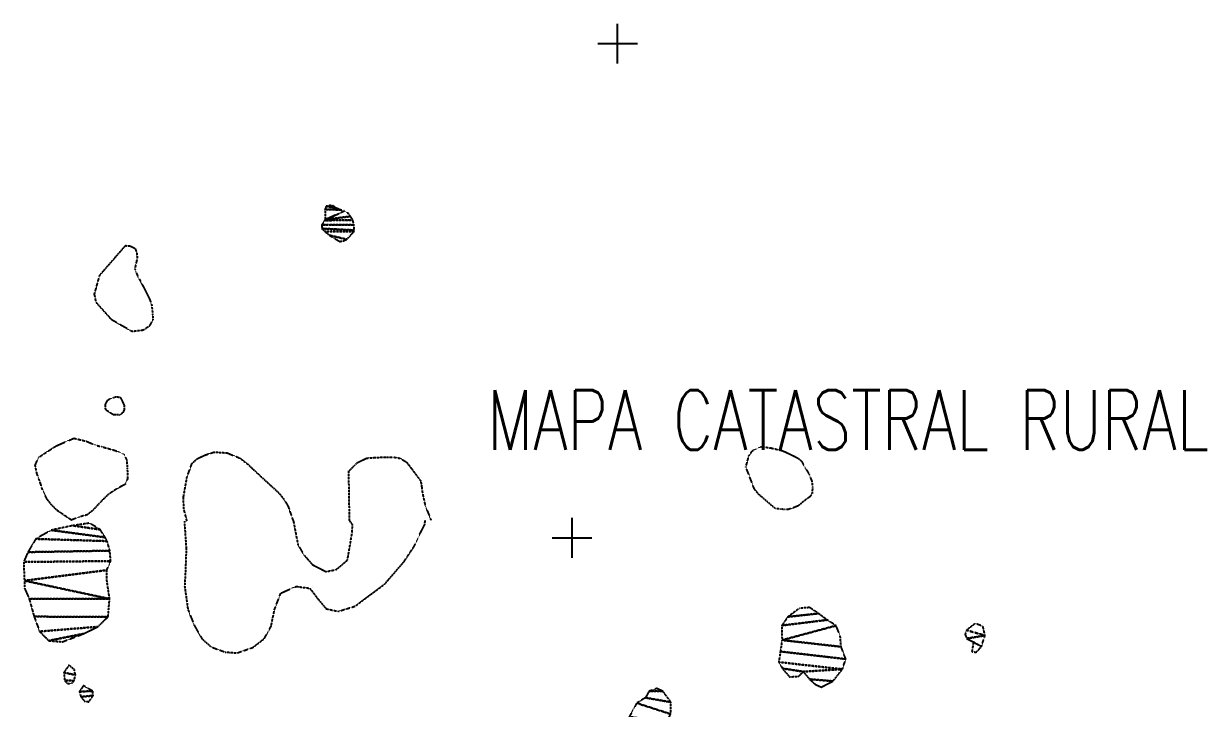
# Model space of a CAD drawing. Header units: metres. Extents: x 615331 to 657292, y 1301217 to 1321009.
# Drawn here: x 634181 to 635373, y 1319724 to 1320413 of the extents above; entities that cross this region are included whole.
import ezdxf
from ezdxf.enums import TextEntityAlignment as Align

# ---------------------------------------------------------------- set-up
doc = ezdxf.new("R2010")
doc.units = ezdxf.units.M
doc.linetypes.add('HIDDEN', pattern=[0.375, 0.25, -0.125])
for name, color, linetype in [('3', 7, 'Continuous'), ('42', 7, 'Continuous'), ('44', 7, 'Continuous')]:
    doc.layers.add(name, color=color, linetype=linetype)
doc.styles.add('ROMANS', font='ROMANS', dxfattribs={"height": 0.2})

# ---------------------------------------------------------------- blocks, each defined once
blk = doc.blocks.new('COORD')
at = {"layer": '42', "color": 2, "linetype": 'Continuous'}
for p, q in [((0, -2), (0, 2)), ((-2, 0), (2, 0))]:
    blk.add_line(p, q, dxfattribs=at)
blk = doc.blocks.new('COORD$')
at = {"layer": '42', "color": 2, "linetype": 'Continuous'}
blk.add_blockref('COORD', (0, 0), dxfattribs=at)

msp = doc.modelspace()

# ---------------------------------------------------------------- linework, layer by layer
at = {"layer": '3', "color": 30, "linetype": 'HIDDEN'}
for points in [[(634269.91823, 1320115.05708), (634254.50223, 1320132.33208), (634252.63823, 1320140.96108), (634258.02823, 1320160.08708), (634283.86523, 1320189.84108), (634288.94523, 1320189.38208), (634293.53923, 1320186.88308), (634295.10523, 1320182.57508), (634295.66923, 1320176.98608), (634294.93623, 1320174.18108), (634293.24023, 1320166.28108), (634296.10323, 1320159.18808), (634298.69223, 1320154.12708), (634302.05523, 1320147.80208), (634307.49223, 1320137.17408), (634310.09423, 1320130.84208), (634311.21123, 1320120.68008), (634311.27123, 1320114.83108), (634307.78023, 1320108.69408), (634301.73123, 1320104.56508), (634290.57923, 1320103.18508), (634269.91823, 1320115.05708)], [(634277.97923, 1320019.13708), (634274.93223, 1320019.36208), (634271.63323, 1320019.32908), (634264.73623, 1320023.84008), (634263.70023, 1320025.86408), (634263.65923, 1320029.93308), (634266.15023, 1320034.53508), (634272.72223, 1320037.14208), (634273.98523, 1320037.66308), (634277.79723, 1320037.19208), (634278.81723, 1320036.69308), (634280.89123, 1320032.39008), (634280.89123, 1320032.39008), (634282.37923, 1320029.11408), (634282.66223, 1320024.78708), (634281.06123, 1320021.43208), (634277.97923, 1320019.13708)], [(634216.02523, 1319922.14508), (634209.87323, 1319928.18808), (634204.99023, 1319934.24408), (634200.32523, 1319943.86208), (634197.44123, 1319952.99008), (634194.83623, 1319959.57608), (634192.96823, 1319968.71308), (634196.18923, 1319976.37408), (634204.25523, 1319981.79408), (634214.34123, 1319988.25108), (634231.77523, 1319995.79608), (634244.23923, 1319992.86708), (634254.17923, 1319988.64108), (634259.52123, 1319987.42108), (634274.28223, 1319983.24308), (634282.44123, 1319979.50808), (634285.03523, 1319973.93808), (634285.62723, 1319965.55208), (634285.98723, 1319955.12808), (634283.50823, 1319949.25508), (634274.67323, 1319944.59008), (634266.60723, 1319939.17108), (634260.57423, 1319933.51708), (634251.03423, 1319923.25108), (634245.24523, 1319918.61608), (634237.39923, 1319916.50508), (634229.31023, 1319913.37408), (634215.20123, 1319922.95408)], [(634345.82123, 1319912.26108), (634342.63323, 1319924.65608), (634342.26123, 1319936.35108), (634345.86123, 1319956.73208), (634350.80023, 1319970.25908), (634356.33123, 1319975.39908), (634364.41523, 1319979.03908), (634373.26823, 1319981.92308), (634386.21923, 1319981.03208), (634398.96123, 1319975.81708), (634406.88923, 1319969.79108), (634415.60123, 1319961.48408), (634438.14223, 1319940.85008), (634443.02523, 1319934.79508), (634447.41123, 1319927.71708), (634452.64423, 1319912.68208)], [(634938.24023, 1319924.89308), (634921.60023, 1319939.22608), (634917.23223, 1319944.52408), (634908.63223, 1319966.81908), (634911.56623, 1319977.78408), (634915.06523, 1319983.15908), (634924.15923, 1319987.31708), (634933.30623, 1319986.13508), (634944.75323, 1319983.44908), (634947.81123, 1319982.20808), (634957.24623, 1319977.72208), (634961.32923, 1319975.47408), (634964.65723, 1319972.70908), (634968.02023, 1319966.38408), (634972.14723, 1319959.81208), (634975.01223, 1319952.46508), (634975.58223, 1319946.36708), (634975.38723, 1319940.51608), (634973.13923, 1319936.93308), (634969.10823, 1319934.09608), (634965.58323, 1319931.26408), (634961.30623, 1319927.66208), (634956.75623, 1319925.83708), (634951.19223, 1319924.00308), (634947.63923, 1319923.96808), (634943.32023, 1319924.43408), (634938.24023, 1319924.89308)], [(634509.48423, 1319912.90608), (634508.72523, 1319962.65008), (634517.51923, 1319971.38208), (634526.86423, 1319975.79708), (634535.74023, 1319976.39308), (634542.84223, 1319976.71708), (634545.88723, 1319976.74708), (634553.24623, 1319976.81908), (634560.36423, 1319975.61708), (634566.74623, 1319971.86408), (634571.37523, 1319965.80608), (634581.15223, 1319952.67808), (634582.23623, 1319945.82208), (634582.79223, 1319940.99508), (634584.39023, 1319933.63608), (634585.45623, 1319928.56008), (634586.23823, 1319926.53308), (634591.45723, 1319913.22908)], [(634343.13423, 1319912.25108), (634344.99923, 1319884.69308), (634344.23523, 1319862.57808), (634343.40023, 1319846.81508), (634346.71723, 1319823.22108), (634353.25223, 1319807.03408), (634360.76823, 1319793.90708), (634370.00723, 1319785.62708), (634384.29023, 1319780.45508), (634396.23823, 1319779.57508), (634412.17723, 1319785.09308), (634423.75823, 1319794.11908), (634430.47623, 1319806.39208), (634434.08823, 1319823.71208), (634440.25423, 1319839.79108), (634455.67123, 1319846.57408), (634469.40823, 1319844.69808), (634477.66023, 1319833.86608), (634485.90023, 1319824.05108), (634498.12223, 1319821.39508), (634515.08023, 1319826.67108), (634544.79923, 1319848.86308), (634564.10123, 1319871.19108), (634574.34023, 1319886.55308), (634580.78623, 1319900.34808), (634585.25923, 1319909.03908), (634585.69323, 1319913.20708)], [(634452.85923, 1319912.68308), (634457.47723, 1319888.52008), (634463.43423, 1319878.42508), (634471.92923, 1319868.61208), (634485.72723, 1319861.40108), (634496.11723, 1319863.55308), (634507.43823, 1319873.08408), (634512.19823, 1319901.08908), (634512.36123, 1319908.96808), (634509.50123, 1319912.90608)]]:
    msp.add_lwpolyline(points, dxfattribs=at)

# ---------------------------------------------------------------- block references
at = {"layer": '42', "color": 1, "linetype": 'Continuous', "xscale": 10, "yscale": 10}
for p in [(634779.45723, 1320393.35108), (634733.49623, 1319895.48808)]:
    msp.add_blockref('COORD$', p, dxfattribs=at)

# ---------------------------------------------------------------- texts
at = {"layer": '44', "color": 7, "linetype": 'Continuous', "style": 'ROMANS', "width": 0.75}
msp.add_text('MAPA CATASTRAL RURAL', height=60, dxfattribs=at).set_placement((635011.65523, 1320014.24708), align=Align.MIDDLE)

# ---------------------------------------------------------------- meshes
at = {"layer": '3', "color": 30, "linetype": 'HIDDEN'}
mesh = msp.add_polyface(dxfattribs=at)
corners = [(634495.63723, 1320227.77208), (634485.97723, 1320229.45808), (634500.47923, 1320225.78508), (634484.73923, 1320226.39408), (634504.29823, 1320224.55108), (634485.09823, 1320215.97108), (634510.44223, 1320219.27108), (634512.76523, 1320215.47908), (634484.34523, 1320215.20008), (634513.82823, 1320210.65708), (634481.59723, 1320210.85008), (634514.39023, 1320205.32208), (634481.38223, 1320207.03308), (634514.14923, 1320204.04808), (634484.71223, 1320204.01408), (634506.61623, 1320196.09108), (634489.06423, 1320200.24208), (634499.53223, 1320193.98708), (634503.07923, 1320194.53008), (634507.61223, 1320223.05808), (634492.05623, 1320230.53508)]
mesh.append_faces([[corners[k] for k in face] for face in [(1, 0, 20), (15, 16, 17, 18)]], dxfattribs={"vtx0": -1, "color": 30})
mesh.append_faces([[corners[k] for k in face] for face in [(4, 5, 6, 19)]], dxfattribs={"vtx0": -1, "vtx1": -1, "color": 30})
mesh.append_faces([[corners[k] for k in face] for face in [(0, 1, 3, 2), (2, 3, 5, 4), (6, 5, 8, 7), (7, 8, 10, 9), (9, 10, 12, 11), (11, 12, 14, 13), (13, 14, 16, 15)]], dxfattribs={"vtx0": -1, "vtx2": -1, "color": 30})
mesh = msp.add_polyface(dxfattribs=at)
corners = [(634258.42023, 1319903.77708), (634230.68923, 1319907.78008), (634263.33623, 1319895.95608), (634209.15123, 1319903.21408), (634265.41123, 1319892.16908), (634193.50323, 1319894.39508), (634268.06123, 1319882.54308), (634185.52723, 1319881.09108), (634268.94223, 1319872.13508), (634181.32323, 1319871.13308), (634264.98323, 1319862.94208), (634182.04623, 1319852.33808), (634267.85423, 1319834.00808), (634186.82723, 1319834.09808), (634266.28223, 1319815.94908), (634191.85823, 1319816.11508), (634255.98323, 1319805.92208), (634197.36323, 1319801.18608), (634241.58523, 1319798.89608), (634206.61323, 1319791.89008), (634265.09923, 1319852.78008), (634220.34223, 1319790.77708), (634182.13023, 1319844.97108), (634247.67823, 1319910.26108)]
mesh.append_faces([[corners[k] for k in face] for face in [(1, 0, 23), (18, 19, 21)]], dxfattribs={"vtx0": -1, "color": 30})
mesh.append_faces([[corners[k] for k in face] for face in [(10, 11, 12, 20)]], dxfattribs={"vtx0": -1, "vtx1": -1, "color": 30})
mesh.append_faces([[corners[k] for k in face] for face in [(0, 1, 3, 2), (2, 3, 5, 4), (4, 5, 7, 6), (6, 7, 9, 8), (8, 9, 11, 10), (12, 13, 15, 14), (14, 15, 17, 16), (16, 17, 19, 18)]], dxfattribs={"vtx0": -1, "vtx2": -1, "color": 30})
mesh.append_faces([[corners[k] for k in face] for face in [(12, 11, 22, 13)]], dxfattribs={"vtx0": -1, "vtx3": -1, "color": 30})
mesh = msp.add_polyface(dxfattribs=at)
corners = [(634981.76323, 1319819.30308), (634950.81423, 1319815.89908), (634990.47423, 1319812.79608), (634944.81823, 1319807.19208), (634999.42923, 1319807.05408), (634944.98623, 1319792.45608), (635004.49923, 1319785.76808), (635009.21223, 1319773.37108), (634943.33923, 1319781.00308), (635005.77323, 1319763.16708), (634941.68323, 1319770.31208), (634966.43123, 1319760.68508), (634945.31123, 1319764.00108), (634996.25923, 1319751.11608), (634972.61423, 1319753.13308), (634962.40123, 1319824.41708), (634972.80523, 1319825.29808), (635003.61223, 1319796.68408), (634984.64323, 1319745.13908), (634978.51623, 1319747.86408), (634961.65823, 1319756.05608), (634952.52123, 1319755.44408)]
mesh.append_faces([[corners[k] for k in face] for face in [(1, 0, 16, 15), (11, 12, 21, 20), (13, 14, 19, 18)]], dxfattribs={"vtx0": -1, "color": 30})
mesh.append_faces([[corners[k] for k in face] for face in [(4, 5, 6, 17)]], dxfattribs={"vtx0": -1, "vtx1": -1, "color": 30})
mesh.append_faces([[corners[k] for k in face] for face in [(0, 1, 3, 2), (2, 3, 5, 4), (6, 5, 8, 7), (7, 8, 10, 9), (14, 13, 9, 11)]], dxfattribs={"vtx0": -1, "vtx2": -1, "color": 30})
mesh.append_faces([[corners[k] for k in face] for face in [(9, 10, 12, 11)]], dxfattribs={"vtx0": -1, "vtx2": -1, "vtx3": -1, "color": 30})
mesh = msp.add_polyface(dxfattribs=at)
corners = [(635149.40423, 1319797.08008), (635130.80023, 1319802.45808), (635130.89623, 1319794.07308), (635145.72223, 1319785.85808), (635137.79423, 1319790.59508), (635129.32323, 1319798.37508), (635139.36023, 1319809.16208), (635147.26423, 1319806.45708), (635140.45223, 1319780.20708), (635136.12623, 1319780.92008)]
mesh.append_faces([[corners[k] for k in face] for face in [(1, 0, 7, 6), (3, 4, 9, 8)]], dxfattribs={"vtx0": -1, "color": 30})
mesh.append_faces([[corners[k] for k in face] for face in [(0, 2, 4, 3)]], dxfattribs={"vtx0": -1, "vtx2": -1, "color": 30})
mesh.append_faces([[corners[k] for k in face] for face in [(0, 1, 5, 2)]], dxfattribs={"vtx0": -1, "vtx3": -1, "color": 30})
mesh = msp.add_polyface(dxfattribs=at)
corners = [(634233.42423, 1319757.38508), (634221.71223, 1319759.79208), (634232.22023, 1319751.52708), (634222.56423, 1319751.92508), (634232.34723, 1319762.70908), (634229.20823, 1319748.44408), (634225.13823, 1319748.90508), (634226.96123, 1319767.22108)]
mesh.append_faces([[corners[k] for k in face] for face in [(1, 0, 4, 7), (2, 3, 6, 5)]], dxfattribs={"vtx0": -1, "color": 30})
mesh.append_faces([[corners[k] for k in face] for face in [(0, 1, 3, 2)]], dxfattribs={"vtx0": -1, "vtx2": -1, "color": 30})
mesh = msp.add_polyface(dxfattribs=at)
corners = [(634250.88223, 1319741.06908), (634237.42523, 1319740.66108), (634251.18823, 1319736.49808), (634239.00923, 1319735.34308), (634248.70723, 1319742.33508), (634246.94123, 1319730.35108), (634242.36023, 1319731.06108), (634241.54723, 1319746.57308)]
mesh.append_faces([[corners[k] for k in face] for face in [(1, 0, 4, 7), (2, 3, 6, 5)]], dxfattribs={"vtx0": -1, "color": 30})
mesh.append_faces([[corners[k] for k in face] for face in [(0, 1, 3, 2)]], dxfattribs={"vtx0": -1, "vtx2": -1, "color": 30})
mesh = msp.add_polyface(dxfattribs=at)
corners = [(634824.92423, 1319741.02608), (634810.95523, 1319740.86608), (634833.17823, 1319729.94008), (634807.47323, 1319734.47408), (634832.80723, 1319717.99308), (634798.64523, 1319729.03708), (634828.83923, 1319709.56308), (634791.18223, 1319715.23008), (634815.79623, 1319695.18408), (634789.75223, 1319707.08308), (634792.71423, 1319692.37908), (634818.79723, 1319743.75108), (634806.19423, 1319690.75508), (634789.82423, 1319700.73108)]
mesh.append_faces([[corners[k] for k in face] for face in [(1, 0, 11), (8, 10, 12)]], dxfattribs={"vtx0": -1, "color": 30})
mesh.append_faces([[corners[k] for k in face] for face in [(0, 1, 3, 2), (2, 3, 5, 4), (4, 5, 7, 6), (6, 7, 9, 8)]], dxfattribs={"vtx0": -1, "vtx2": -1, "color": 30})
mesh.append_faces([[corners[k] for k in face] for face in [(8, 9, 13, 10)]], dxfattribs={"vtx0": -1, "vtx3": -1, "color": 30})

doc.saveas('drawing.dxf')
